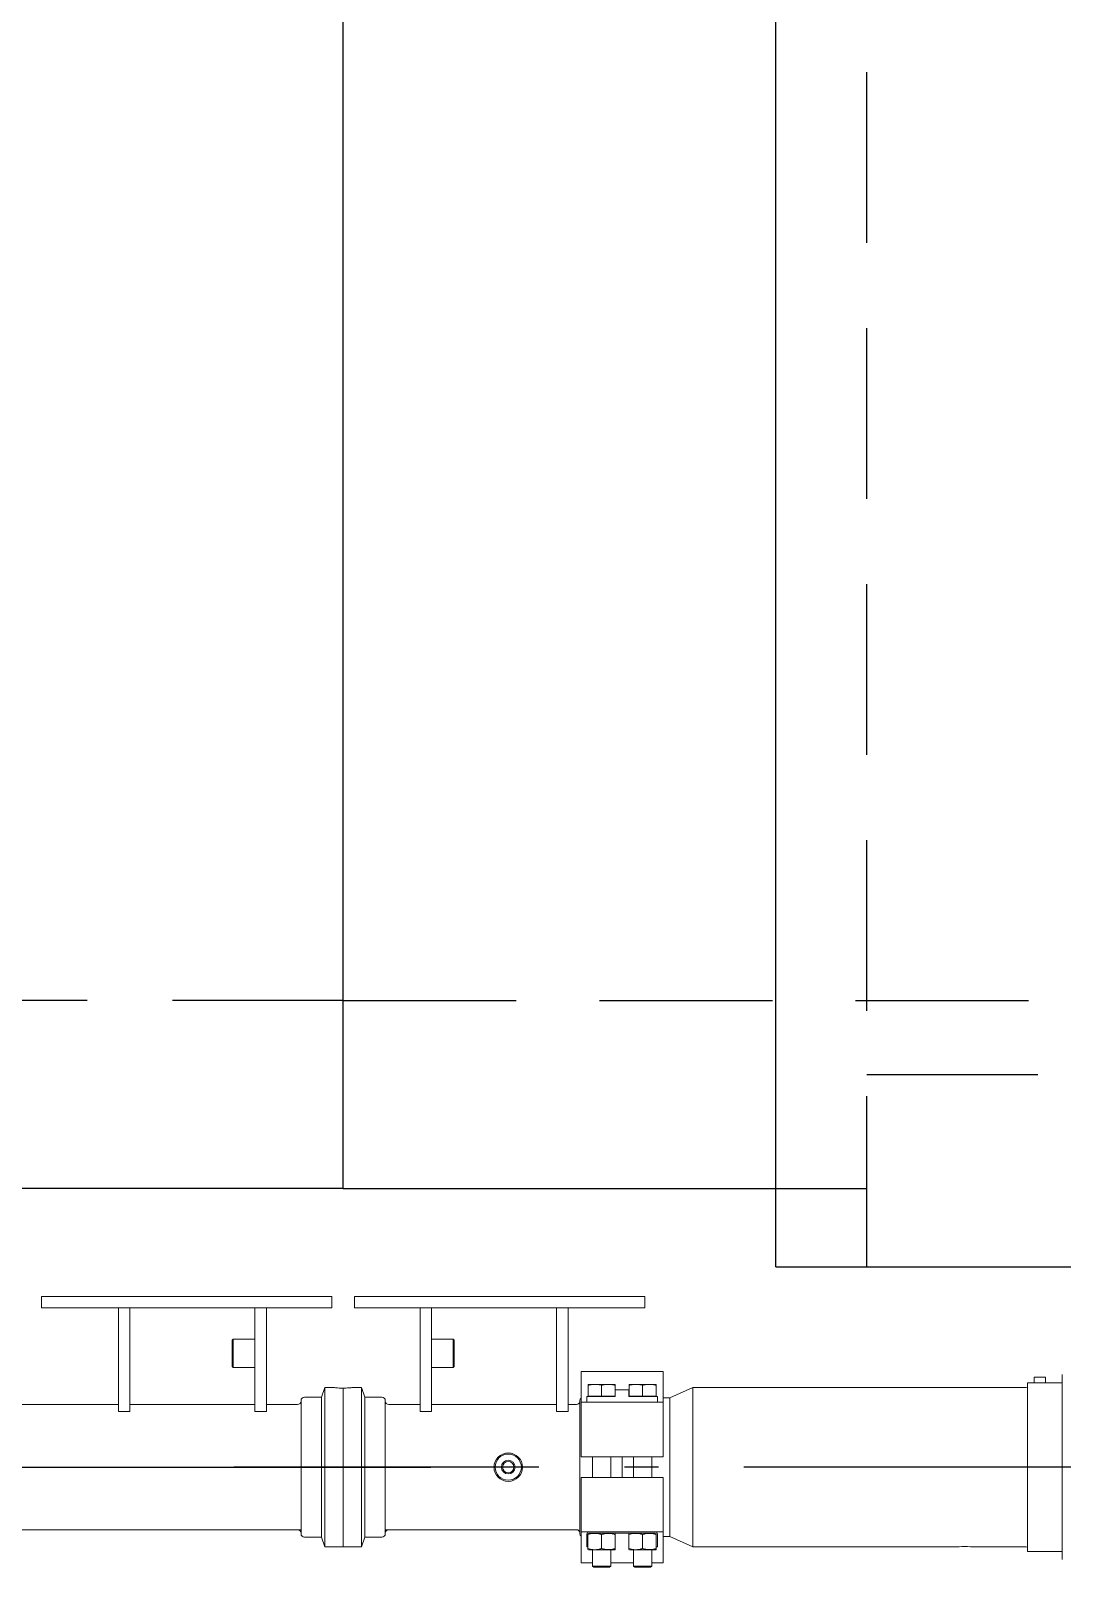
# Model space of a CAD drawing. Extents: x 39751 to 116307, y -36149 to -14965.
# Drawn here: x 90121 to 91027, y -20664 to -19314 of the extents above; entities that cross this region are included whole.
import ezdxf

# ---------------------------------------------------------------- set-up
doc = ezdxf.new("R2010")
doc.units = 0
doc.header["$LTSCALE"] = 1500
for name, pattern in [('CENTER2', [0.72, 0.6, -0.05, 0.02, -0.05]), ('HIDDEN1', [0.15, 0.1, -0.05]), ('PHAN', [0.76, 0.57, -0.05, 0.02, -0.05, 0.02, -0.05])]:
    doc.linetypes.add(name, pattern=pattern)
doc.layers.add('01-粗实线', color=7, linetype='Continuous', lineweight=35)
doc.layers.add('AM_0', color=7, linetype='Continuous', lineweight=30)
for name, color, linetype in [('confine4', 2, 'HIDDEN1'), ('confine7', 4, 'CENTER2'), ('confine9', 1, 'PHAN'), ('confinea', 3, 'Continuous')]:
    doc.layers.add(name, color=color, linetype=linetype)

# ---------------------------------------------------------------- blocks, each defined once
blk = doc.blocks.new('A$C5CC17CAA')
at = {"color": 7, "linetype": 'Continuous', "lineweight": 15}
for p, q in [((106, 395), (106, 405)), ((361, 405), (106, 405)), ((361, 395), (106, 395)), ((163.5, 304), (163.5, 395)), ((173.5, 304), (173.5, 395)), ((283.5, 304), (283.5, 395)), ((293.5, 304), (293.5, 395)), ((361, 395), (361, 405)), ((192.5, 367.5), (173.5, 367.5)), ((193.5, 366.5), (192.5, 367.5)), ((192.5, 342.5), (192.5, 367.5)), ((193.5, 366.5), (193.5, 343.5)), ((173.5, 342.5), (192.5, 342.5)), ((192.5, 342.5), (193.5, 343.5)), ((305, 339), (377, 339)), ((305, 315.7), (305, 339)), ((377, 315.7), (377, 339)), ((96, 185), (96, 324.5)), ((112, 325), (104.4, 325)), ((115.1, 316.5), (112, 325)), ((112, 185), (112, 325)), ((317.1, 327.7), (311.2, 327.7)), ((311.2, 317.5), (311.2, 327)), ((328.9, 327.7), (317.1, 327.7)), ((323, 317.5), (323, 327)), ((334.9, 327.7), (328.9, 327.7)), ((334.9, 317.5), (334.9, 327)), ((353.1, 327.7), (347.2, 327.7)), ((347.2, 317.5), (347.2, 327)), ((364.9, 327.7), (353.1, 327.7)), ((359, 317.5), (359, 327)), ((370.9, 327.7), (364.9, 327.7)), ((370.9, 317.5), (370.9, 327)), ((403, 325), (383, 316)), ((696, 325), (403, 325)), ((403, 325), (403, 185)), ((703, 329), (697, 329)), ((697, 329), (697, 181)), ((703, 334), (703, 329)), ((712.8, 334), (703, 334)), ((712.8, 329), (703, 329)), ((713, 334), (712.8, 334)), ((713, 329), (712.8, 329)), ((713, 329), (713, 334)), ((727.6, 329), (713, 329)), ((727.6, 336.3), (727.6, 323.7)), ((130, 316.5), (115.1, 316.5)), ((115.1, 193.5), (115.1, 316.5)), ((133, 313.5), (133, 196.5)), ((304, 255), (304, 313.5)), ((305, 312), (305, 315.7)), ((305, 264), (305, 312)), ((305, 312), (317, 312)), ((310, 312), (310, 317)), ((310, 317), (320, 317)), ((311.2, 317.5), (311.8, 317)), ((317.1, 317.5), (311.2, 317.5)), ((317, 312), (365, 312)), ((323, 317.5), (317.1, 317.5)), ((320, 317), (335, 317)), ((328.9, 317.5), (323, 317.5)), ((334.9, 317.5), (328.9, 317.5)), ((334.3, 317), (334.9, 317.5)), ((335, 323), (335, 317)), ((335, 323), (347, 323)), ((347, 323), (347, 317)), ((347, 317), (362, 317)), ((347.2, 317.5), (347.8, 317)), ((353.1, 317.5), (347.2, 317.5)), ((359, 317.5), (353.1, 317.5)), ((364.9, 317.5), (359, 317.5)), ((362, 317), (372, 317)), ((370.9, 317.5), (364.9, 317.5)), ((365, 312), (377, 312)), ((370.3, 317), (370.9, 317.5)), ((372, 317), (372, 312)), ((383, 316), (377, 316)), ((377, 312), (377, 315.7)), ((377, 312), (377, 264)), ((383, 316), (383, 194)), ((727.6, 323.7), (727.6, 173.8)), ((163.5, 310), (136, 310)), ((163.5, 304), (173.5, 304)), ((283.5, 310), (173.5, 310)), ((283.5, 304), (293.5, 304)), ((301, 310), (293.5, 310)), ((317, 264), (305, 264)), ((315, 264), (315, 246)), ((317, 264), (365, 264)), ((331, 246), (331, 264)), ((341, 246), (341, 264)), ((351, 264), (351, 246)), ((377, 264), (365, 264)), ((367, 246), (367, 264)), ((304, 196.5), (304, 255)), ((305, 198), (305, 246)), ((305, 246), (317, 246)), ((365, 246), (317, 246)), ((365, 246), (377, 246)), ((377, 246), (377, 198)), ((112, 185), (115.1, 193.5)), ((115.1, 193.5), (130, 193.5)), ((133, 200), (301, 200)), ((136, 200), (162, 200)), ((317, 198), (305, 198)), ((305, 198), (305, 194.3)), ((305, 194.3), (305, 171)), ((310, 196.3), (310, 185)), ((311, 196.3), (311, 185)), ((370.3, 197), (311.8, 197)), ((365, 198), (317, 198)), ((323, 195.7), (323, 183.5)), ((335, 196.8), (334.7, 197)), ((335, 195.7), (335, 183.5)), ((347.4, 197), (347, 196.8)), ((347, 195.7), (347, 183.5)), ((359, 195.7), (359, 183.5)), ((377, 198), (365, 198)), ((371, 185), (371, 196.3)), ((372, 185), (372, 196.3)), ((377, 198), (377, 194.3)), ((377, 194.3), (377, 171)), ((377, 194), (383, 194)), ((383, 194), (403, 185)), ((96, 185), (112, 185)), ((311, 185), (310, 185)), ((311, 185), (311, 183.5)), ((311, 182.5), (311.4, 182.2)), ((311.4, 182.2), (333.1, 182.2)), ((315, 182.2), (315, 168.1)), ((331, 168.1), (331, 182.2)), ((333.1, 182.2), (334.7, 182.2)), ((334.7, 182.2), (335, 182.5)), ((347, 182.5), (347.4, 182.2)), ((347.4, 182.2), (369.1, 182.2)), ((351, 182.2), (351, 168.1)), ((367, 168.1), (367, 182.2)), ((369.1, 182.2), (370.7, 182.2)), ((370.7, 182.2), (371, 182.5)), ((371, 185), (372, 185)), ((371, 185), (371, 183.5)), ((403, 185), (637, 185)), ((647, 185), (696, 185)), ((697, 181), (727.6, 181)), ((315, 171), (305, 171)), ((315, 168.1), (316.1, 167)), ((315, 168.1), (331, 168.1)), ((329.9, 167), (316.1, 167)), ((329.9, 167), (331, 168.1)), ((351, 171), (331, 171)), ((351, 168.1), (352.1, 167)), ((351, 168.1), (367, 168.1)), ((365.9, 167), (352.1, 167)), ((365.9, 167), (367, 168.1)), ((377, 171), (367, 171))]:
    blk.add_line(p, q, dxfattribs=at)
for radius in [12.5, 11.5, 6, 5]:
    blk.add_circle((241, 255), radius, dxfattribs=at)
for centre, radius, start, end in [((696, 326), 1, 270, 0), ((130, 313.5), 3, 0, 90), ((136, 313), 3, 180, 270), ((301, 313), 3, 270, 0), ((307, 313.5), 3, 131.8103, 180), ((130, 196.5), 3, 270, 0), ((136, 197), 3, 90, 180), ((301, 197), 3, 0, 90), ((307, 196.5), 3, 180, 228.1897), ((311.8, 196.3), 1.74, 90, 180), ((311.8, 196.3), 0.737, 90, 180), ((370.3, 196.3), 1.74, 0, 90), ((370.3, 196.3), 0.737, 0, 90), ((642, 115.1), 70.1, 85.9589, 94.0914), ((696, 184), 1, 0, 90)]:
    blk.add_arc(centre, radius, start, end, dxfattribs=at)
for points, knots in [([(104.4, 325), (104.5, 325), (104.6, 325), (103.8, 324.9), (102.2, 324.8), (99.8, 324.6), (97.6, 324.5), (96.3, 324.5), (96, 324.5)], [0, 0, 0, 0, 0.0718, 0.284787, 0.498328, 0.713245, 0.928228, 1, 1, 1, 1]), ([(311.2, 327), (311.7, 327.1), (313.6, 327.5), (315.6, 327.6), (317.1, 327.7)], [0, 0, 0, 0, 0.253057, 1, 1, 1, 1]), ([(311.2, 327.7), (311.2, 327.7), (311.2, 327.6), (311.2, 327.2), (311.2, 327)], [0, 0, 0, 0, 0.497781, 1, 1, 1, 1]), ([(317.1, 327.7), (318.1, 327.7), (320, 327.6), (322, 327.3), (323, 327.1), (323, 327)], [0, 0, 0, 0, 0.484442, 0.973034, 1, 1, 1, 1]), ([(323, 327), (324, 327.2), (326, 327.6), (327.9, 327.7), (328.9, 327.7)], [0, 0, 0, 0, 0.4981081, 1, 1, 1, 1]), ([(328.9, 327.7), (329.9, 327.7), (331.9, 327.6), (333.9, 327.2), (334.9, 327)], [0, 0, 0, 0, 0.497781, 1, 1, 1, 1]), ([(334.9, 327), (334.9, 327.2), (334.9, 327.6), (334.9, 327.7), (334.9, 327.7)], [0, 0, 0, 0, 0.498112, 1, 1, 1, 1]), ([(347.2, 327), (347.7, 327.1), (349.6, 327.5), (351.6, 327.6), (353.1, 327.7)], [0, 0, 0, 0, 0.2530684, 1, 1, 1, 1]), ([(347.2, 327.7), (347.2, 327.7), (347.2, 327.6), (347.2, 327.2), (347.2, 327)], [0, 0, 0, 0, 0.497781, 1, 1, 1, 1]), ([(353.1, 327.7), (354.1, 327.7), (356, 327.6), (358, 327.3), (359, 327.1), (359, 327)], [0, 0, 0, 0, 0.484442, 0.973019, 1, 1, 1, 1]), ([(359, 327), (360, 327.2), (362, 327.6), (363.9, 327.7), (364.9, 327.7)], [0, 0, 0, 0, 0.4981081, 1, 1, 1, 1]), ([(364.9, 327.7), (365.9, 327.7), (367.9, 327.6), (369.9, 327.2), (370.9, 327)], [0, 0, 0, 0, 0.497781, 1, 1, 1, 1]), ([(370.9, 327), (370.9, 327.2), (370.9, 327.6), (370.9, 327.7), (370.9, 327.7)], [0, 0, 0, 0, 0.498112, 1, 1, 1, 1]), ([(311, 195.7), (312.5, 196.2), (314.9, 196.8), (318.4, 196.8), (321, 196.4), (322.5, 195.9), (323, 195.7)], [0, 0, 0, 0, 0.364274, 0.613562, 0.869572, 1, 1, 1, 1]), ([(323, 195.7), (324.1, 196.1), (326.2, 196.7), (329.3, 196.9), (332.3, 196.6), (334.1, 196), (335, 195.7)], [0, 0, 0, 0, 0.264603, 0.534952, 0.765346, 1, 1, 1, 1]), ([(335, 195.7), (335, 196.1), (335, 196.7), (335, 196.7), (335, 196.8)], [0, 0, 0, 0, 0.529259, 1, 1, 1, 1]), ([(347, 196.8), (347, 196.8), (347, 196.9), (347, 196.5), (347, 196), (347, 195.7)], [0, 0, 0, 0, 0.069984, 0.53073, 1, 1, 1, 1]), ([(347, 195.7), (348.5, 196.2), (350.9, 196.8), (354.4, 196.8), (357, 196.4), (358.5, 195.9), (359, 195.7)], [0, 0, 0, 0, 0.3642743, 0.6135616, 0.8695646, 1, 1, 1, 1]), ([(359, 195.7), (360.1, 196.1), (362.2, 196.7), (365.3, 196.9), (368.3, 196.6), (370.1, 196), (371, 195.7)], [0, 0, 0, 0, 0.264603, 0.534952, 0.765346, 1, 1, 1, 1]), ([(311, 183.5), (311, 183.2), (311, 182.6), (311, 182.5), (311, 182.5)], [0, 0, 0, 0, 0.529259, 1, 1, 1, 1]), ([(323, 183.5), (322.5, 183.4), (321, 182.9), (318.5, 182.4), (314.9, 182.4), (312.5, 183.1), (311, 183.5)], [0, 0, 0, 0, 0.130429, 0.380024, 0.635724, 1, 1, 1, 1]), ([(335, 183.5), (334, 183.2), (331.9, 182.6), (328.8, 182.4), (325.8, 182.7), (324, 183.2), (323, 183.5)], [0, 0, 0, 0, 0.26461, 0.534952, 0.765346, 1, 1, 1, 1]), ([(335, 182.5), (335, 182.5), (335, 182.4), (335, 182.7), (335, 183.3), (335, 183.5)], [0, 0, 0, 0, 0.069984, 0.530731, 1, 1, 1, 1]), ([(347, 183.5), (347, 183.2), (347, 182.6), (347, 182.5), (347, 182.5)], [0, 0, 0, 0, 0.529259, 1, 1, 1, 1]), ([(359, 183.5), (358.5, 183.4), (357, 182.9), (354.5, 182.4), (350.9, 182.4), (348.5, 183.1), (347, 183.5)], [0, 0, 0, 0, 0.130436, 0.380024, 0.635724, 1, 1, 1, 1]), ([(371, 183.5), (370, 183.2), (367.9, 182.6), (364.8, 182.4), (361.8, 182.7), (360, 183.2), (359, 183.5)], [0, 0, 0, 0, 0.26461, 0.534952, 0.765346, 1, 1, 1, 1]), ([(371, 182.5), (371, 182.5), (371, 182.4), (371, 182.7), (371, 183.3), (371, 183.5)], [0, 0, 0, 0, 0.069984, 0.530731, 1, 1, 1, 1])]:
    blk.add_open_spline(points, degree=3, knots=knots, dxfattribs=at)
at = {"layer": '01-粗实线', "color": 7, "linetype": 'Continuous', "lineweight": 15}
blk.add_line((96, 324.5), (96, 185), dxfattribs=at)
at = {"layer": 'confine7'}
blk.add_line((1348, 255), (0, 255), dxfattribs=at)
blk = doc.blocks.new('A$C7BF707C6')
at = {"color": 7, "linetype": 'Continuous', "lineweight": 15}
blk.add_line((1470.9, 183.3), (1470.9, 322.8), dxfattribs=at)
for p, q in [((1481.3, 253.3), (1381.8, 253.3)), ((1400.4, 253.3), (1546.5, 253.3))]:
    blk.add_line(p, q)
at = {"layer": '01-粗实线', "color": 7, "linetype": 'Continuous', "lineweight": 15}
for p, q in [((1205.9, 403.3), (1460.9, 403.3)), ((1205.9, 393.3), (1205.9, 403.3)), ((1205.9, 393.3), (1460.9, 393.3)), ((1273.4, 393.3), (1205.9, 393.3)), ((1205.9, 393.3), (1205.9, 393.3)), ((1283.4, 393.3), (1273.4, 393.3)), ((1273.4, 302.3), (1273.4, 393.3)), ((1393.4, 393.3), (1283.4, 393.3)), ((1283.4, 302.3), (1283.4, 393.3)), ((1403.4, 393.3), (1393.4, 393.3)), ((1393.4, 302.3), (1393.4, 393.3)), ((1460.9, 393.3), (1403.4, 393.3)), ((1403.4, 302.3), (1403.4, 393.3)), ((1460.9, 393.3), (1460.9, 403.3)), ((1460.9, 393.3), (1460.9, 393.3)), ((1373.4, 364.8), (1374.4, 365.8)), ((1373.4, 364.8), (1373.4, 341.8)), ((1374.4, 365.8), (1393.4, 365.8)), ((1374.4, 340.8), (1374.4, 365.8)), ((1374.4, 340.8), (1373.4, 341.8)), ((1393.4, 340.8), (1374.4, 340.8)), ((1433.9, 311.8), (1433.9, 194.8)), ((1436.9, 314.8), (1451.8, 314.8)), ((1451.8, 314.8), (1454.9, 323.3)), ((1451.8, 314.8), (1451.8, 191.8)), ((1454.9, 323.3), (1462.5, 323.3)), ((1454.9, 323.3), (1454.9, 183.3)), ((1470.9, 322.8), (1470.9, 183.3)), ((953.9, 308.3), (1273.4, 308.3)), ((1283.4, 302.3), (1273.4, 302.3)), ((1283.4, 308.3), (1393.4, 308.3)), ((1403.4, 302.3), (1393.4, 302.3)), ((1403.4, 308.3), (1430.9, 308.3)), ((1433.9, 198.3), (953.9, 198.3)), ((1430.9, 198.3), (1404.9, 198.3)), ((1451.8, 191.8), (1436.9, 191.8)), ((1454.9, 183.3), (1451.8, 191.8)), ((1470.9, 183.3), (1454.9, 183.3))]:
    blk.add_line(p, q, dxfattribs=at)
at = {"layer": '01-粗实线', "color": 7, "linetype": 'Continuous', "lineweight": 15, "flags": 128}
for points in [[(1244.9, 393.3), (1244.8, 393.3), (1244.2, 393.3), (1243.4, 393.3), (1242.4, 393.3), (1241.2, 393.3), (1240, 393.3), (1238.9, 393.3), (1238, 393.3), (1237.3, 393.3), (1237, 393.3), (1237, 393.3), (1237.3, 393.3), (1238, 393.3), (1238.9, 393.3), (1240, 393.3), (1241.2, 393.3), (1242.4, 393.3), (1243.4, 393.3), (1244.2, 393.3), (1244.8, 393.3), (1244.9, 393.3)], [(1244.9, 393.3), (1244.8, 393.3), (1244.2, 393.3), (1243.4, 393.3), (1242.4, 393.3), (1241.2, 393.3), (1240, 393.3), (1238.9, 393.3), (1238, 393.3), (1237.3, 393.3), (1237, 393.3), (1237, 393.3), (1237.3, 393.3), (1238, 393.3), (1238.9, 393.3), (1240, 393.3), (1241.2, 393.3), (1242.4, 393.3), (1243.4, 393.3), (1244.2, 393.3), (1244.8, 393.3), (1244.9, 393.3)], [(1427.4, 393.3), (1427.3, 393.3), (1426.7, 393.3), (1425.9, 393.3), (1424.9, 393.3), (1423.7, 393.3), (1422.5, 393.3), (1421.4, 393.3), (1420.5, 393.3), (1419.8, 393.3), (1419.5, 393.3), (1419.5, 393.3), (1419.8, 393.3), (1420.5, 393.3), (1421.4, 393.3), (1422.5, 393.3), (1423.7, 393.3), (1424.9, 393.3), (1425.9, 393.3), (1426.7, 393.3), (1427.3, 393.3), (1427.4, 393.3)], [(1434.9, 393.3), (1434.8, 393.3), (1434.2, 393.3), (1433.4, 393.3), (1432.4, 393.3), (1431.2, 393.3), (1430, 393.3), (1428.9, 393.3), (1428, 393.3), (1427.3, 393.3), (1427, 393.3), (1427, 393.3), (1427.3, 393.3), (1428, 393.3), (1428.9, 393.3), (1430, 393.3), (1431.2, 393.3), (1432.4, 393.3), (1433.4, 393.3), (1434.2, 393.3), (1434.8, 393.3), (1434.9, 393.3)]]:
    blk.add_lwpolyline(points, dxfattribs=at)
at = {"layer": '01-粗实线', "color": 7, "linetype": 'Continuous', "lineweight": 15}
for centre, start, end in [((1430.9, 311.3), 270, 0), ((1436.9, 311.8), 90, 180), ((1430.9, 195.3), 0, 90), ((1436.9, 194.8), 180, 270)]:
    blk.add_arc(centre, 3, start, end, dxfattribs=at)
blk.add_open_spline([(1462.5, 323.3), (1462.5, 323.3), (1462.4, 323.3), (1463.2, 323.2), (1464.8, 323), (1467.2, 322.8), (1469.3, 322.8), (1470.6, 322.8), (1470.9, 322.8)], degree=3, knots=[0, 0, 0, 0, 0.0717918, 0.2847793, 0.4983266, 0.7132438, 0.9282276, 1, 1, 1, 1], dxfattribs=at)
at = {"layer": 'confine7'}
blk.add_line((7.4, 253.3), (1547.9, 253.3), dxfattribs=at)

msp = doc.modelspace()

# ---------------------------------------------------------------- linework, layer by layer
for p, q in [((90775.7, -20400), (90775.7, -17796)), ((90395.7, -20331), (90395.7, -18021)), ((90395.7, -20331), (90395.7, -18021)), ((90395.7, -20331), (90015.7, -20331)), ((90395.7, -20331), (90775.7, -20331)), ((90775.7, -20400), (112815.7, -20400))]:
    msp.add_line(p, q)
at = {"layer": 'confine4'}
for p, q in [((90855.7, -20400), (90855.7, -17796)), ((90395.7, -20166), (89845.7, -20166)), ((90395.7, -20166), (90945.7, -20166)), ((90775.7, -20331), (90855.7, -20331))]:
    msp.add_line(p, q, dxfattribs=at)
at = {"layer": 'confine9', "color": 2, "linetype": 'HIDDEN1'}
for p, q in [((90397.7, -20166), (112735.7, -20166)), ((90855.7, -20231), (112735.7, -20231))]:
    msp.add_line(p, q, dxfattribs=at)

# ---------------------------------------------------------------- block references
at = {"layer": 'AM_0'}
msp.add_blockref('A$C5CC17CAA', (90299.6, -20831), dxfattribs=at)
at = {"layer": 'confinea'}
msp.add_blockref('A$C7BF707C6', (88924.7, -20829.3), dxfattribs=at)

doc.saveas('drawing.dxf')
